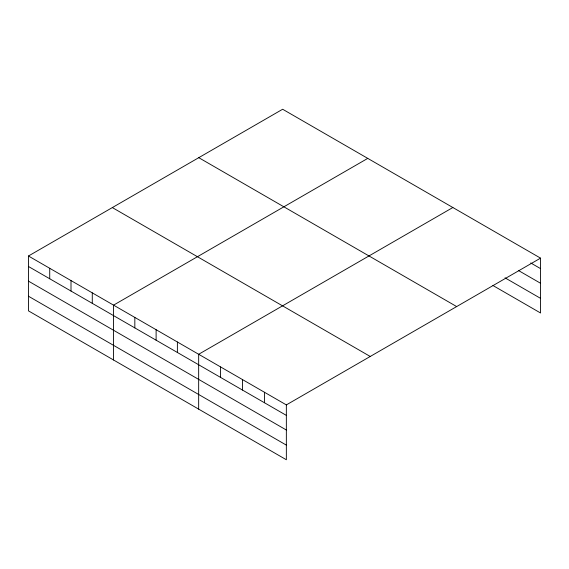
<?xml version="1.0" encoding="UTF-8"?>
<svg xmlns="http://www.w3.org/2000/svg" width="569" height="569" viewBox="0 0 569 569"><rect width="100%" height="100%" fill="white"/><g stroke="black" fill="none" stroke-linecap="round" stroke-linejoin="round"><path stroke-width="0.85" d="M28.45 256.007L286.349 404.9L286.349 459.752L28.45 310.859L28.45 256.007L282.651 109.248L540.55 258.141L540.55 312.993L492.925 285.496M367.759 158.381L113.558 305.14L113.558 359.992M452.867 207.514L198.659 354.281L198.659 409.132M286.349 404.9L540.55 258.141M530.721 262.949L540.55 268.618M518.629 270.609L540.55 283.262M505.023 277.836L540.55 298.348M198.766 157.677L456.665 306.57M112.335 207.578L370.234 356.471M28.45 266.484L286.349 415.384M28.45 281.129L286.349 430.022M28.45 296.214L286.349 445.114M264.429 392.247L264.429 402.724M242.508 379.594L242.508 390.071M220.58 366.934L220.58 377.411M177.386 341.997L177.386 352.474M156.112 329.714L156.112 340.191M134.832 317.431L134.832 327.908M92.278 292.857L92.278 303.341M71.004 280.574L71.004 291.058M49.723 268.291L49.723 278.767"/></g></svg>
